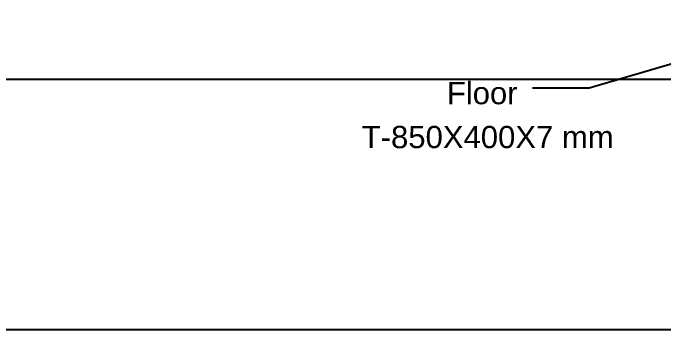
# Model space of a CAD drawing. Header units: inches. Extents: x 16065 to 240872, y 14603 to 37076.
# Drawn here: x 22070 to 27970, y 14603 to 17472 of the extents above; entities that cross this region are included whole.
import ezdxf
from ezdxf.enums import TextEntityAlignment as Align

# ---------------------------------------------------------------- set-up
doc = ezdxf.new("R2010")
doc.units = ezdxf.units.IN
doc.header["$MEASUREMENT"] = 0
for name, color, linetype, lineweight in [('B.line', 255, 'Continuous', 25), ('hatch', 8, 'Continuous', 9), ('Text', 255, 'Continuous', 13)]:
    doc.layers.add(name, color=color, linetype=linetype, lineweight=lineweight)
doc.styles.get("Standard").update_dxf_attribs({"font": 'arial.ttf'})
doc.dimstyles.get("Standard").update_dxf_attribs({"dimtxt": 0.18, "dimasz": 0.18, "dimexe": 0.18, "dimexo": 0.0625, "dimgap": 0.09, "dimtad": 0, "dimtih": 1, "dimtoh": 1, "dimdec": 4, "dimzin": 0, "dimdsep": 46, "dimtxsty": 'Standard', "dimcen": 0.09, "dimadec": 0, "dimazin": 0, "dimtfac": 1, "dimtdec": 4, "dimtofl": 0, "dimtmove": 0, "dimatfit": 3, "dimfxl": 1, "dimtolj": 1, "dimtzin": 0, "dimarcsym": 0})

msp = doc.modelspace()

# ---------------------------------------------------------------- linework, layer by layer
msp.add_lwpolyline([(16571.62142, 36588.26726), (116957.58778, 36588.26726), (116957.58778, 14603.16585), (16571.62142, 14603.16585)], close=True)
at = {"layer": 'B.line', "ltscale": 0.005}
msp.add_line((33614.01098, 16869.76157), (17393.16976, 16869.76157), dxfattribs=at)

# ---------------------------------------------------------------- texts
at = {"layer": 'Text', "ltscale": 0.5}
for s, p in [('Floor', (26322.528, 16747.15769)), ('T-850X400X7 mm', (26372.39974, 16349.48884))]:
    msp.add_text(s, height=201.424311, dxfattribs=at).set_placement(p, align=Align.MIDDLE_CENTER)

# ---------------------------------------------------------------- leaders
at = {"layer": 'hatch', "ltscale": 0.5}
msp.add_leader([(31454.17189, 18023.28045), (27293.24671, 16791.66501), (26779.5089, 16791.49315)], dimstyle='Standard', override={"dimasz": 100, "dimtad": 0}, dxfattribs=at)

doc.saveas('drawing.dxf')
